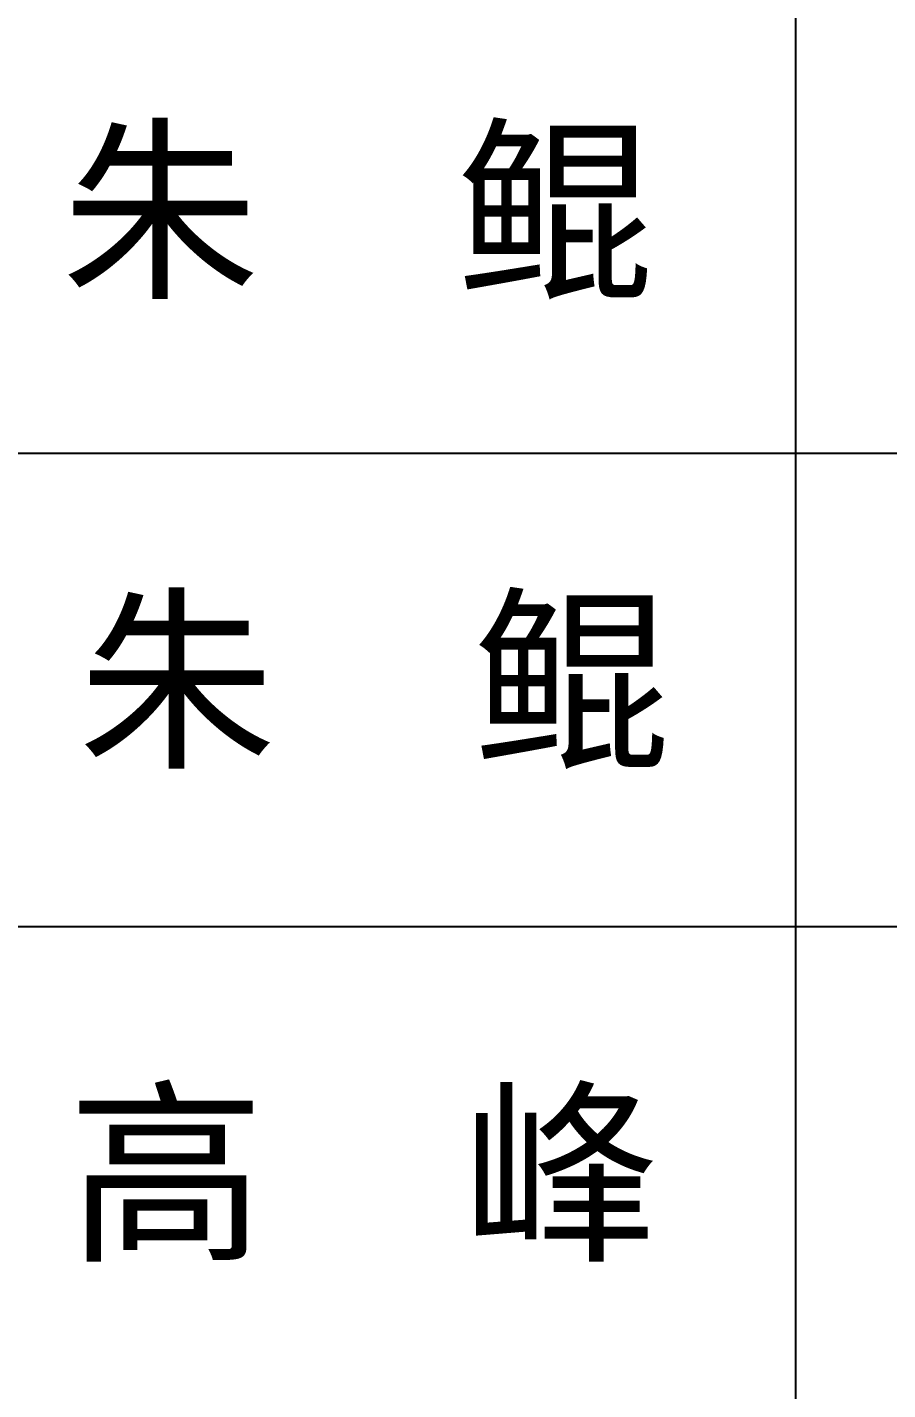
# Model space of a CAD drawing. Extents: x -21908402 to 2288787, y 79687 to 5079726.
# Drawn here: x 2285400 to 2286667, y 568636 to 570644 of the extents above; entities that cross this region are included whole.
import ezdxf

# ---------------------------------------------------------------- set-up
doc = ezdxf.new("R2010")
doc.units = 0
doc.header["$LTSCALE"] = 1000
doc.layers.get('0').update_dxf_attribs({"linetype": 'CONTINUOUS'})
doc.layers.add('PUB_TITLE', color=4, linetype='CONTINUOUS')
doc.layers.add('签名', color=255, linetype='CONTINUOUS')
doc.styles.add('-黑体', font='simhei.ttf', dxfattribs={"width": 0.8})

# ---------------------------------------------------------------- blocks, each defined once
blk = doc.blocks.new('TKL')
at = {"layer": 'PUB_TITLE', "color": 4}
for p, q in [((2304042.7, 465234.8), (2304042.7, 479234.8)), ((2296642.7, 473234.8), (2307642.7, 473234.8)), ((2296642.7, 471234.8), (2307642.7, 471234.8))]:
    blk.add_line(p, q, dxfattribs=at)
at = {"layer": '签名', "linetype": 'CONTINUOUS', "style": '-黑体'}
for s, p in [('朱  鲲', (2300938.5, 473952)), ('朱  鲲', (2301008.6, 471967.6)), ('高  峰', (2300965.6, 469884.5))]:
    blk.add_text(s, height=612, dxfattribs=at).set_placement(p)

msp = doc.modelspace()

# ---------------------------------------------------------------- block references
at = {"xscale": 0.3486162097542547, "yscale": 0.3486162097497072, "zscale": 0.34861620975}
msp.add_blockref('TKL', (1483305.2, 405038.9), dxfattribs=at)

doc.saveas('drawing.dxf')
